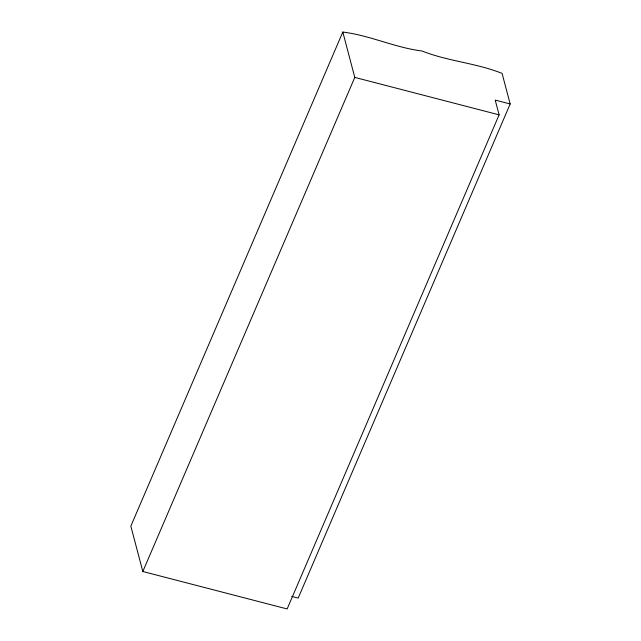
<?xml version="1.0" encoding="UTF-8"?>
<svg xmlns="http://www.w3.org/2000/svg" width="641" height="641" viewBox="0 0 641 641"><rect width="100%" height="100%" fill="white"/><g stroke="black" fill="none" stroke-linecap="round" stroke-linejoin="round"><path stroke-width="0.96" d="M510.164 103.978L502.079 73.386C476.135 63.002 447.947 61.32 421.986 50.992C394.832 47.602 369.961 35.383 342.807 32.05L130.836 526.149L142.823 571.5L287.144 608.95L499.107 114.851L495.205 100.092L510.164 103.978L298.193 598.077L291.655 596.378M142.823 571.5L354.785 77.401L342.807 32.05M354.785 77.401L499.107 114.851"/></g></svg>
